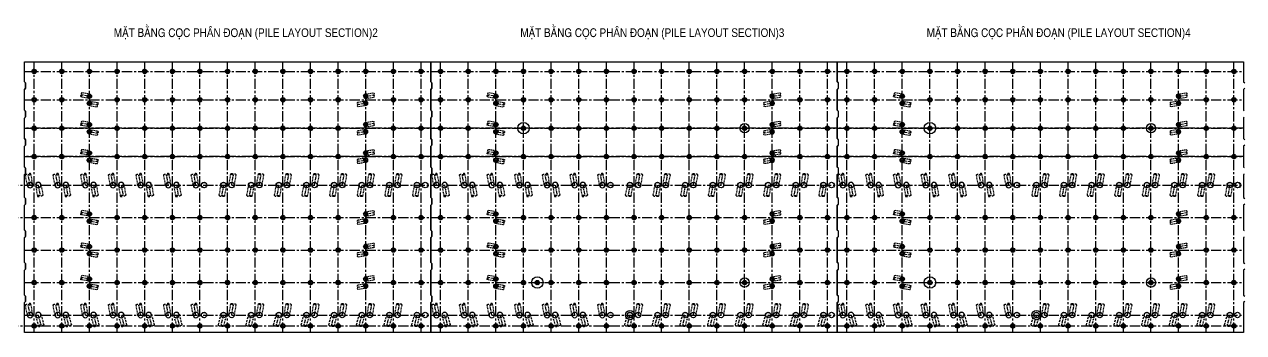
# Model space of a CAD drawing. Extents: x -687 to 941179, y -259 to 135874.
# Drawn here: x 786416 to 808916, y 130181 to 135874 of the extents above; entities that cross this region are included whole.
import ezdxf
from ezdxf.enums import TextEntityAlignment as Align

# ---------------------------------------------------------------- set-up
doc = ezdxf.new("R2010")
doc.units = 0
doc.header["$MEASUREMENT"] = 0
doc.linetypes.add('CENTER', pattern=[2, 1.25, -0.25, 0.25, -0.25])
doc.linetypes.add('HIDDEN', pattern=[0.375, 0.25, -0.125])
for name, color, linetype in [('Coc', 6, 'CONTINUOUS'), ('Hatch', 8, 'CONTINUOUS'), ('Khung', 1, 'CONTINUOUS'), ('Net vang', 2, 'CONTINUOUS'), ('Text', 4, 'CONTINUOUS'), ('Tim', 8, 'CENTER'), ('vien', 3, 'CONTINUOUS')]:
    doc.layers.add(name, color=color, linetype=linetype)
doc.styles.add('Hung', font='Vharialn.ttf')

# ---------------------------------------------------------------- blocks, each defined once
blk = doc.blocks.new('Coc thep D1000 xien')
at = {"layer": 'Coc', "color": 181, "linetype": 'HIDDEN', "ltscale": 150}
for p, q in [((-50, 9), (-85, -188)), ((50, -9), (15, -206))]:
    blk.add_line(p, q, dxfattribs=at)
at = {"layer": 'Coc'}
blk.add_circle((0, 0), 50.8, dxfattribs=at)
at = {"layer": 'Coc', "color": 7}
blk.add_circle((0, 0), 49.2, dxfattribs=at)
at = {"layer": 'Coc', "color": 181, "linetype": 'HIDDEN', "ltscale": 150}
blk.add_open_spline([(-85, -188), (-77, -195), (-62, -208), (-33, -197), (-10, -186), (29, -208), (-16, -216), (-28, -203), (-34, -197)], degree=3, knots=[0, 0, 0, 0, 27.628937, 55.257873, 82.88681, 109.579338, 136.271866, 163.900803, 163.900803, 163.900803, 163.900803], dxfattribs=at)
at = {"layer": 'Tim', "ltscale": 50}
blk.add_line((0, 0), (-35, -197), dxfattribs=at)
blk = doc.blocks.new('Coc ong D800')
at = {"layer": 'Hatch'}
h = blk.add_hatch(dxfattribs=at)
h.set_pattern_fill('ANSI31', color=256, scale=50, style=0)
h.set_pattern_definition([(45, (-821332.725, -122845.077), (-4.419417382, 4.419417382), [])])
h.paths.add_polyline_path([(-40, 0, 1), (40, 0, 1)])
h.paths.add_polyline_path([(25, 0, -1), (-25, 0, -1)], flags=16)
at = {"layer": 'Coc'}
blk.add_circle((0, 0), 40, dxfattribs=at)
at = {"layer": 'Net vang'}
blk.add_circle((0, 0), 25, dxfattribs=at)
blk = doc.blocks.new('Coc ong D800 xien')
at = {"layer": 'Coc', "color": 181, "linetype": 'HIDDEN', "ltscale": 100}
for p, q in [((-40, 0), (-40, -150)), ((40, 0), (40, -150))]:
    blk.add_line(p, q, dxfattribs=at)
blk.add_open_spline([(-40, -150), (-33, -154), (-20, -162), (1, -150), (17, -138), (51, -150), (18, -162), (6, -154), (0, -150)], degree=3, knots=[0, 0, 0, 0, 21.755068, 43.510137, 65.265205, 86.282944, 107.300682, 129.055751, 129.055751, 129.055751, 129.055751], dxfattribs=at)
at = {"layer": 'Tim', "linetype": 'HIDDEN', "ltscale": 150}
blk.add_line((0, 0), (0, -150), dxfattribs=at)
at = {"layer": 'Coc'}
blk.add_blockref('Coc ong D800', (0, 0), dxfattribs=at)

msp = doc.modelspace()

# ---------------------------------------------------------------- linework, layer by layer
at = {"layer": 'Coc'}
for centre in [(789732, 132905.7), (793812, 132905.7), (793812, 132905.7), (797232, 132905.7), (801312, 132905.7), (801312, 132905.7), (804732, 132905.7), (808802, 132905.7), (808812, 132905.7), (808812, 132905.7), (789732, 130505.7), (793812, 130505.7), (797232, 130505.7), (801312, 130505.7), (804732, 130505.7), (808802, 130505.7)]:
    msp.add_circle(centre, 50.8, dxfattribs=at)
at = {"layer": 'Coc', "color": 7}
for centre in [(789732, 132905.7), (797232, 132905.7), (804732, 132905.7), (789732, 130505.7), (797232, 130505.7), (804732, 130505.7)]:
    msp.add_circle(centre, 49.2, dxfattribs=at)
at = {"layer": 'Khung'}
for points in [[(786418, 135180.7), (793916, 135180.7), (793916, 134813.2), (793936, 134793.2), (793936, 134693.2), (793916, 134673.2), (793916, 134288.7), (793926, 134278.7), (793936, 134268.7), (793936, 134168.7), (793926, 134158.7), (793916, 134148.7), (793916, 133763.2), (793936, 133743.2), (793936, 133643.2), (793916, 133623.2), (793916, 133238.2), (793926, 133228.2), (793936, 133218.2), (793936, 133118.2), (793926, 133108.2), (793916, 133098.2), (793916, 132675.7), (793936, 132655.7), (793936, 132555.7), (793916, 132535.7), (793916, 132075.7), (793926, 132065.7), (793936, 132055.7), (793936, 131955.7), (793926, 131945.7), (793916, 131935.7), (793916, 131475.7), (793936, 131455.7), (793936, 131355.7), (793916, 131335.7), (793916, 131275.7), (793916, 131275.7), (793916, 131275.7), (793916, 131175.7), (793916, 131135.7), (793916, 131135.7), (793916, 130875.7), (793936, 130855.7), (793936, 130755.7), (793916, 130735.7), (793916, 130180.7), (786418, 130180.7), (786418, 130735.7), (786438, 130755.7), (786438, 130855.7), (786418, 130875.7), (786418, 131135.7), (786418, 131135.7), (786418, 131135.7), (786418, 131275.7), (786418, 131275.7), (786418, 131275.7), (786418, 131335.7), (786438, 131355.7), (786438, 131455.7), (786418, 131475.7), (786418, 131935.7), (786428, 131945.7), (786438, 131955.7), (786438, 132055.7), (786428, 132065.7), (786418, 132075.7), (786418, 132535.7), (786438, 132555.7), (786438, 132655.7), (786418, 132675.7), (786418, 133098.2), (786428, 133108.2), (786438, 133118.2), (786438, 133218.2), (786428, 133228.2), (786418, 133238.2), (786418, 133623.2), (786438, 133643.2), (786438, 133743.2), (786418, 133763.2), (786418, 134138.5), (786428, 134152.5), (786438, 134166.5), (786438, 134268.2), (786428, 134278.2), (786418, 134288.2), (786418, 134673.2), (786438, 134693.2), (786438, 134793.2), (786418, 134813.2), (786418, 135180.7)], [(793918, 135180.7), (801416, 135180.7), (801416, 134813.2), (801436, 134793.2), (801436, 134693.2), (801416, 134673.2), (801416, 134288.7), (801426, 134278.7), (801436, 134268.7), (801436, 134168.7), (801426, 134158.7), (801416, 134148.7), (801416, 133763.2), (801436, 133743.2), (801436, 133643.2), (801416, 133623.2), (801416, 133238.2), (801426, 133228.2), (801436, 133218.2), (801436, 133118.2), (801426, 133108.2), (801416, 133098.2), (801416, 132675.7), (801436, 132655.7), (801436, 132555.7), (801416, 132535.7), (801416, 132075.7), (801426, 132065.7), (801436, 132055.7), (801436, 131955.7), (801426, 131945.7), (801416, 131935.7), (801416, 131475.7), (801436, 131455.7), (801436, 131355.7), (801416, 131335.7), (801416, 131275.7), (801416, 131275.7), (801416, 131275.7), (801416, 131175.7), (801416, 131135.7), (801416, 131135.7), (801416, 130875.7), (801436, 130855.7), (801436, 130755.7), (801416, 130735.7), (801416, 130180.7), (793918, 130180.7), (793918, 130735.7), (793938, 130755.7), (793938, 130855.7), (793918, 130875.7), (793918, 131135.7), (793918, 131135.7), (793918, 131135.7), (793918, 131275.7), (793918, 131275.7), (793918, 131275.7), (793918, 131335.7), (793938, 131355.7), (793938, 131455.7), (793918, 131475.7), (793918, 131935.7), (793928, 131945.7), (793938, 131955.7), (793938, 132055.7), (793928, 132065.7), (793918, 132075.7), (793918, 132535.7), (793938, 132555.7), (793938, 132655.7), (793918, 132675.7), (793918, 133098.2), (793928, 133108.2), (793938, 133118.2), (793938, 133218.2), (793928, 133228.2), (793918, 133238.2), (793918, 133623.2), (793938, 133643.2), (793938, 133743.2), (793918, 133763.2), (793918, 134148.2), (793928, 134158.2), (793938, 134168.2), (793938, 134268.2), (793928, 134278.2), (793918, 134288.2), (793918, 134673.2), (793938, 134693.2), (793938, 134793.2), (793918, 134813.2), (793918, 135180.7)]]:
    msp.add_lwpolyline(points, close=True, dxfattribs=at)
for points in [[(808936, 130755.7), (808916, 130735.7), (808916, 130180.7), (801418, 130180.7), (801418, 130735.7), (801438, 130755.7), (801438, 130855.7), (801418, 130875.7), (801418, 131135.7), (801418, 131135.7), (801418, 131135.7), (801418, 131275.7), (801418, 131275.7), (801418, 131275.7), (801418, 131335.7), (801438, 131355.7), (801438, 131455.7), (801418, 131475.7), (801418, 131935.7), (801428, 131945.7), (801438, 131955.7), (801438, 132055.7), (801428, 132065.7), (801418, 132075.7), (801418, 132535.7), (801438, 132555.7), (801438, 132655.7), (801418, 132675.7), (801418, 133098.2), (801428, 133108.2), (801438, 133118.2), (801438, 133218.2), (801428, 133228.2), (801418, 133238.2), (801418, 133623.2), (801438, 133643.2), (801438, 133743.2), (801418, 133763.2), (801418, 134148.2), (801428, 134158.2), (801438, 134168.2), (801438, 134268.2), (801428, 134278.2), (801418, 134288.2), (801418, 134673.2), (801438, 134693.2), (801438, 134793.2), (801418, 134813.2), (801418, 135180.7), (801418, 135180.7), (808916, 135180.7), (808916, 134813.2), (808936, 134793.2)], [(786416, 134813.2), (786436, 134793.2), (786436, 134693.2), (786416, 134673.2)], [(808936, 134693.2), (808916, 134673.2), (808916, 134288.7), (808926, 134278.7)], [(786416, 134287.4), (786426, 134277.7), (786436, 134268.2), (786436, 134165.7), (786426, 134152.8), (786416, 134139.7)], [(808926, 134158.7), (808916, 134148.7), (808916, 133763.2), (808936, 133743.2)], [(786416, 133763.2), (786436, 133743.2), (786436, 133643.2), (786416, 133623.2)], [(808936, 133643.2), (808916, 133623.2), (808916, 133238.2), (808926, 133228.2)], [(786416, 133238.2), (786426, 133228.2), (786436, 133218.2), (786436, 133118.2), (786426, 133108.2), (786416, 133098.2)], [(808926, 133108.2), (808916, 133098.2), (808916, 132675.7), (808936, 132655.7)], [(786416, 132675.7), (786436, 132655.7), (786436, 132555.7), (786416, 132535.7)], [(808936, 132555.7), (808916, 132535.7), (808916, 132075.7), (808926, 132065.7)], [(786416, 132075.7), (786426, 132065.7), (786436, 132055.7), (786436, 131955.7), (786426, 131945.7), (786416, 131935.7)], [(808926, 131945.7), (808916, 131935.7), (808916, 131475.7), (808936, 131455.7)], [(786416, 131475.7), (786436, 131455.7), (786436, 131355.7), (786416, 131335.7)], [(808936, 131355.7), (808916, 131335.7), (808916, 131275.7), (808916, 131275.7), (808916, 131275.7), (808916, 131175.7), (808916, 131135.7), (808916, 131135.7), (808916, 130875.7), (808936, 130855.7)], [(786416, 130875.7), (786436, 130855.7), (786436, 130755.7), (786416, 130735.7)]]:
    msp.add_lwpolyline(points, dxfattribs=at)
at = {"layer": 'Tim', "ltscale": 150}
for p, q in [((786417, 135005.7), (793916, 135005.7)), ((786597, 130180.7), (786597, 135180.7)), ((787107, 130180.7), (787107, 135180.7)), ((787617, 130180.7), (787617, 135180.7)), ((788127, 130180.7), (788127, 135180.7)), ((788637, 130180.7), (788637, 135180.7)), ((789147, 130180.7), (789147, 135180.7)), ((789657, 130180.7), (789657, 135180.7)), ((790167, 130180.7), (790167, 135180.7)), ((790677, 130180.7), (790677, 135180.7)), ((791187, 130180.7), (791187, 135180.7)), ((791697, 130180.7), (791697, 135180.7)), ((792207, 130180.7), (792207, 135180.7)), ((792717, 130180.7), (792717, 135180.7)), ((793227, 130180.7), (793227, 135180.7)), ((793737, 130180.7), (793737, 135180.7)), ((793917, 135005.7), (801416, 135005.7)), ((794097, 130180.7), (794097, 135180.7)), ((794607, 130180.7), (794607, 135180.7)), ((795117, 130180.7), (795117, 135180.7)), ((795627, 130180.7), (795627, 135180.7)), ((796137, 130180.7), (796137, 135180.7)), ((796647, 130180.7), (796647, 135180.7)), ((797157, 130180.7), (797157, 135180.7)), ((797667, 130180.7), (797667, 135180.7)), ((798177, 130180.7), (798177, 135180.7)), ((798687, 130180.7), (798687, 135180.7)), ((799197, 130180.7), (799197, 135180.7)), ((799707, 130180.7), (799707, 135180.7)), ((800217, 130180.7), (800217, 135180.7)), ((800727, 130180.7), (800727, 135180.7)), ((801237, 130180.7), (801237, 135180.7)), ((801417, 135005.7), (808916, 135005.7)), ((801597, 130180.7), (801597, 135180.7)), ((802107, 130180.7), (802107, 135180.7)), ((802617, 130180.7), (802617, 135180.7)), ((803127, 130180.7), (803127, 135180.7)), ((803637, 130180.7), (803637, 135180.7)), ((804147, 130180.7), (804147, 135180.7)), ((804657, 130180.7), (804657, 135180.7)), ((805167, 130180.7), (805167, 135180.7)), ((805677, 130180.7), (805677, 135180.7)), ((806187, 130180.7), (806187, 135180.7)), ((806697, 130180.7), (806697, 135180.7)), ((807207, 130180.7), (807207, 135180.7)), ((807717, 130180.7), (807717, 135180.7)), ((808227, 130180.7), (808227, 135180.7)), ((808737, 130180.7), (808737, 135180.7)), ((786417, 134480.7), (793916, 134480.7)), ((793917, 134480.7), (801416, 134480.7)), ((801417, 134480.7), (808916, 134480.7)), ((786417, 133955.7), (793916, 133955.7)), ((793916, 133955.7), (786417, 133955.7)), ((793917, 133955.7), (801416, 133955.7)), ((801416, 133955.7), (793917, 133955.7)), ((808916, 133955.7), (801417, 133955.7)), ((801417, 133955.7), (808916, 133955.7)), ((786417, 133430.7), (793916, 133430.7)), ((793916, 133430.7), (786417, 133430.7)), ((793917, 133430.7), (801416, 133430.7)), ((801416, 133430.7), (793917, 133430.7)), ((808916, 133430.7), (801417, 133430.7)), ((801417, 133430.7), (808916, 133430.7)), ((778917, 132905.7), (786417, 132905.7)), ((786417, 132905.7), (793917, 132905.7)), ((793917, 132905.7), (801417, 132905.7)), ((801417, 132905.7), (808916, 132905.7)), ((801417, 132905.7), (808917, 132905.7)), ((778917, 132305.7), (786417, 132305.7)), ((786417, 132305.7), (793917, 132305.7)), ((793917, 132305.7), (801417, 132305.7)), ((801417, 132305.7), (808916, 132305.7)), ((786417, 131705.7), (793916, 131705.7)), ((793917, 131705.7), (801416, 131705.7)), ((801417, 131705.7), (808916, 131705.7)), ((786417, 131105.7), (793916, 131105.7)), ((793917, 131105.7), (801416, 131105.7)), ((801417, 131105.7), (808916, 131105.7)), ((786417, 130505.7), (793916, 130505.7)), ((793917, 130505.7), (801416, 130505.7)), ((801417, 130505.7), (808916, 130505.7)), ((778917, 130305.7), (786417, 130305.7)), ((786417, 130305.7), (793917, 130305.7)), ((793917, 130305.7), (801417, 130305.7)), ((801417, 130305.7), (808917, 130305.7))]:
    msp.add_line(p, q, dxfattribs=at)
at = {"layer": 'vien'}
for centre, radius in [((795628, 133955.7), 106.2), ((799708, 133955.7), 85.9), ((803128, 133955.7), 106.2), ((807208, 133955.7), 85.9), ((795883, 131105.7), 106.2), ((799708, 131105.7), 85.9), ((803128, 131105.7), 106.2), ((807208, 131105.7), 85.9), ((797592.5, 130505.7), 85.9), ((805092.5, 130505.7), 85.9)]:
    msp.add_circle(centre, radius, dxfattribs=at)

# ---------------------------------------------------------------- block references
at = {"layer": 'Coc'}
for name, p in [('Coc ong D800', (786597, 135005.7)), ('Coc ong D800', (787107, 135005.7)), ('Coc ong D800', (787617, 135005.7)), ('Coc ong D800', (788127, 135005.7)), ('Coc ong D800', (788637, 135005.7)), ('Coc ong D800', (789147, 135005.7)), ('Coc ong D800', (789657, 135005.7)), ('Coc ong D800', (790167, 135005.7)), ('Coc ong D800', (790677, 135005.7)), ('Coc ong D800', (791187, 135005.7)), ('Coc ong D800', (791697, 135005.7)), ('Coc ong D800', (792207, 135005.7)), ('Coc ong D800', (792717, 135005.7)), ('Coc ong D800', (793227, 135005.7)), ('Coc ong D800', (793737, 135005.7)), ('Coc ong D800', (794097, 135005.7)), ('Coc ong D800', (794607, 135005.7)), ('Coc ong D800', (795117, 135005.7)), ('Coc ong D800', (795627, 135005.7)), ('Coc ong D800', (796137, 135005.7)), ('Coc ong D800', (796647, 135005.7)), ('Coc ong D800', (797157, 135005.7)), ('Coc ong D800', (797667, 135005.7)), ('Coc ong D800', (798177, 135005.7)), ('Coc ong D800', (798687, 135005.7)), ('Coc ong D800', (799197, 135005.7)), ('Coc ong D800', (799707, 135005.7)), ('Coc ong D800', (800217, 135005.7)), ('Coc ong D800', (800727, 135005.7)), ('Coc ong D800', (801237, 135005.7)), ('Coc ong D800', (801597, 135005.7)), ('Coc ong D800', (802107, 135005.7)), ('Coc ong D800', (802617, 135005.7)), ('Coc ong D800', (803127, 135005.7)), ('Coc ong D800', (803637, 135005.7)), ('Coc ong D800', (804147, 135005.7)), ('Coc ong D800', (804657, 135005.7)), ('Coc ong D800', (805167, 135005.7)), ('Coc ong D800', (805677, 135005.7)), ('Coc ong D800', (806187, 135005.7)), ('Coc ong D800', (806697, 135005.7)), ('Coc ong D800', (807207, 135005.7)), ('Coc ong D800', (807717, 135005.7)), ('Coc ong D800', (808227, 135005.7)), ('Coc ong D800', (808737, 135005.7)), ('Coc ong D800', (786597, 134480.7)), ('Coc ong D800', (787107, 134480.7)), ('Coc ong D800', (788127, 134480.7)), ('Coc ong D800', (788637, 134480.7)), ('Coc ong D800', (789147, 134480.7)), ('Coc ong D800', (789657, 134480.7)), ('Coc ong D800', (790167, 134480.7)), ('Coc ong D800', (790677, 134480.7)), ('Coc ong D800', (791187, 134480.7)), ('Coc ong D800', (791697, 134480.7)), ('Coc ong D800', (792207, 134480.7)), ('Coc ong D800', (793227, 134480.7)), ('Coc ong D800', (793737, 134480.7)), ('Coc ong D800', (794097, 134480.7)), ('Coc ong D800', (794607, 134480.7)), ('Coc ong D800', (795627, 134480.7)), ('Coc ong D800', (796137, 134480.7)), ('Coc ong D800', (796647, 134480.7)), ('Coc ong D800', (797157, 134480.7)), ('Coc ong D800', (797667, 134480.7)), ('Coc ong D800', (798177, 134480.7)), ('Coc ong D800', (798687, 134480.7)), ('Coc ong D800', (799197, 134480.7)), ('Coc ong D800', (799707, 134480.7)), ('Coc ong D800', (800727, 134480.7)), ('Coc ong D800', (801237, 134480.7)), ('Coc ong D800', (801597, 134480.7)), ('Coc ong D800', (802107, 134480.7)), ('Coc ong D800', (803127, 134480.7)), ('Coc ong D800', (803637, 134480.7)), ('Coc ong D800', (804147, 134480.7)), ('Coc ong D800', (804657, 134480.7)), ('Coc ong D800', (805167, 134480.7)), ('Coc ong D800', (805677, 134480.7)), ('Coc ong D800', (806187, 134480.7)), ('Coc ong D800', (806697, 134480.7)), ('Coc ong D800', (807207, 134480.7)), ('Coc ong D800', (808227, 134480.7)), ('Coc ong D800', (808737, 134480.7)), ('Coc ong D800', (786597, 133955.7)), ('Coc ong D800', (787107, 133955.7)), ('Coc ong D800', (788127, 133955.7)), ('Coc ong D800', (788637, 133955.7)), ('Coc ong D800', (789147, 133955.7)), ('Coc ong D800', (789657, 133955.7)), ('Coc ong D800', (790167, 133955.7)), ('Coc ong D800', (790677, 133955.7)), ('Coc ong D800', (791187, 133955.7)), ('Coc ong D800', (791697, 133955.7)), ('Coc ong D800', (792207, 133955.7)), ('Coc ong D800', (793227, 133955.7)), ('Coc ong D800', (793737, 133955.7)), ('Coc ong D800', (794097, 133955.7)), ('Coc ong D800', (794607, 133955.7)), ('Coc ong D800', (795627, 133955.7)), ('Coc ong D800', (796137, 133955.7)), ('Coc ong D800', (796647, 133955.7)), ('Coc ong D800', (797157, 133955.7)), ('Coc ong D800', (797667, 133955.7)), ('Coc ong D800', (798177, 133955.7)), ('Coc ong D800', (798687, 133955.7)), ('Coc ong D800', (799197, 133955.7)), ('Coc ong D800', (799707, 133955.7)), ('Coc ong D800', (800727, 133955.7)), ('Coc ong D800', (801237, 133955.7)), ('Coc ong D800', (801597, 133955.7)), ('Coc ong D800', (802107, 133955.7)), ('Coc ong D800', (803127, 133955.7)), ('Coc ong D800', (803637, 133955.7)), ('Coc ong D800', (804147, 133955.7)), ('Coc ong D800', (804657, 133955.7)), ('Coc ong D800', (805167, 133955.7)), ('Coc ong D800', (805677, 133955.7)), ('Coc ong D800', (806187, 133955.7)), ('Coc ong D800', (806697, 133955.7)), ('Coc ong D800', (807207, 133955.7)), ('Coc ong D800', (808227, 133955.7)), ('Coc ong D800', (808737, 133955.7)), ('Coc ong D800', (786597, 133430.7)), ('Coc ong D800', (787107, 133430.7)), ('Coc ong D800', (788127, 133430.7)), ('Coc ong D800', (788637, 133430.7)), ('Coc ong D800', (789147, 133430.7)), ('Coc ong D800', (789657, 133430.7)), ('Coc ong D800', (790167, 133430.7)), ('Coc ong D800', (790677, 133430.7)), ('Coc ong D800', (791187, 133430.7)), ('Coc ong D800', (791697, 133430.7)), ('Coc ong D800', (792207, 133430.7)), ('Coc ong D800', (793227, 133430.7)), ('Coc ong D800', (793737, 133430.7)), ('Coc ong D800', (794097, 133430.7)), ('Coc ong D800', (794607, 133430.7)), ('Coc ong D800', (795627, 133430.7)), ('Coc ong D800', (796137, 133430.7)), ('Coc ong D800', (796647, 133430.7)), ('Coc ong D800', (797157, 133430.7)), ('Coc ong D800', (797667, 133430.7)), ('Coc ong D800', (798177, 133430.7)), ('Coc ong D800', (798687, 133430.7)), ('Coc ong D800', (799197, 133430.7)), ('Coc ong D800', (799707, 133430.7)), ('Coc ong D800', (800727, 133430.7)), ('Coc ong D800', (801237, 133430.7)), ('Coc ong D800', (801597, 133430.7)), ('Coc ong D800', (802107, 133430.7)), ('Coc ong D800', (803127, 133430.7)), ('Coc ong D800', (803637, 133430.7)), ('Coc ong D800', (804147, 133430.7)), ('Coc ong D800', (804657, 133430.7)), ('Coc ong D800', (805167, 133430.7)), ('Coc ong D800', (805677, 133430.7)), ('Coc ong D800', (806187, 133430.7)), ('Coc ong D800', (806697, 133430.7)), ('Coc ong D800', (807207, 133430.7)), ('Coc ong D800', (808227, 133430.7)), ('Coc ong D800', (808737, 133430.7)), ('Coc thep D1000 xien', (790091.5, 132905.7)), ('Coc thep D1000 xien', (790601.5, 132905.7)), ('Coc thep D1000 xien', (791111.5, 132905.7)), ('Coc thep D1000 xien', (791621.5, 132905.7)), ('Coc thep D1000 xien', (792131.5, 132905.7)), ('Coc thep D1000 xien', (792641.5, 132905.7)), ('Coc thep D1000 xien', (793151.5, 132905.7)), ('Coc thep D1000 xien', (793661.5, 132905.7)), ('Coc thep D1000 xien', (797591.5, 132905.7)), ('Coc thep D1000 xien', (798101.5, 132905.7)), ('Coc thep D1000 xien', (798611.5, 132905.7)), ('Coc thep D1000 xien', (799121.5, 132905.7)), ('Coc thep D1000 xien', (799631.5, 132905.7)), ('Coc thep D1000 xien', (800141.5, 132905.7)), ('Coc thep D1000 xien', (800651.5, 132905.7)), ('Coc thep D1000 xien', (801161.5, 132905.7)), ('Coc thep D1000 xien', (805091.5, 132905.7)), ('Coc thep D1000 xien', (805601.5, 132905.7)), ('Coc thep D1000 xien', (806111.5, 132905.7)), ('Coc thep D1000 xien', (806621.5, 132905.7)), ('Coc thep D1000 xien', (807131.5, 132905.7)), ('Coc thep D1000 xien', (807641.5, 132905.7)), ('Coc thep D1000 xien', (808151.5, 132905.7)), ('Coc thep D1000 xien', (808661.5, 132905.7)), ('Coc ong D800', (786597, 132305.7)), ('Coc ong D800', (787107, 132305.7)), ('Coc ong D800', (788127, 132305.7)), ('Coc ong D800', (788637, 132305.7)), ('Coc ong D800', (789147, 132305.7)), ('Coc ong D800', (789657, 132305.7)), ('Coc ong D800', (790167, 132305.7)), ('Coc ong D800', (790677, 132305.7)), ('Coc ong D800', (791187, 132305.7)), ('Coc ong D800', (791697, 132305.7)), ('Coc ong D800', (792207, 132305.7)), ('Coc ong D800', (793227, 132305.7)), ('Coc ong D800', (793737, 132305.7)), ('Coc ong D800', (794097, 132305.7)), ('Coc ong D800', (794607, 132305.7)), ('Coc ong D800', (795627, 132305.7)), ('Coc ong D800', (796137, 132305.7)), ('Coc ong D800', (796647, 132305.7)), ('Coc ong D800', (797157, 132305.7)), ('Coc ong D800', (797667, 132305.7)), ('Coc ong D800', (798177, 132305.7)), ('Coc ong D800', (798687, 132305.7)), ('Coc ong D800', (799197, 132305.7)), ('Coc ong D800', (799707, 132305.7)), ('Coc ong D800', (800727, 132305.7)), ('Coc ong D800', (801237, 132305.7)), ('Coc ong D800', (801597, 132305.7)), ('Coc ong D800', (802107, 132305.7)), ('Coc ong D800', (803127, 132305.7)), ('Coc ong D800', (803637, 132305.7)), ('Coc ong D800', (804147, 132305.7)), ('Coc ong D800', (804657, 132305.7)), ('Coc ong D800', (805167, 132305.7)), ('Coc ong D800', (805677, 132305.7)), ('Coc ong D800', (806187, 132305.7)), ('Coc ong D800', (806697, 132305.7)), ('Coc ong D800', (807207, 132305.7)), ('Coc ong D800', (808227, 132305.7)), ('Coc ong D800', (808737, 132305.7)), ('Coc ong D800', (786597, 131705.7)), ('Coc ong D800', (787107, 131705.7)), ('Coc ong D800', (788127, 131705.7)), ('Coc ong D800', (788637, 131705.7)), ('Coc ong D800', (789147, 131705.7)), ('Coc ong D800', (789657, 131705.7)), ('Coc ong D800', (790167, 131705.7)), ('Coc ong D800', (790677, 131705.7)), ('Coc ong D800', (791187, 131705.7)), ('Coc ong D800', (791697, 131705.7)), ('Coc ong D800', (792207, 131705.7)), ('Coc ong D800', (793227, 131705.7)), ('Coc ong D800', (793737, 131705.7)), ('Coc ong D800', (794097, 131705.7)), ('Coc ong D800', (794607, 131705.7)), ('Coc ong D800', (795627, 131705.7)), ('Coc ong D800', (796137, 131705.7)), ('Coc ong D800', (796647, 131705.7)), ('Coc ong D800', (797157, 131705.7)), ('Coc ong D800', (797667, 131705.7)), ('Coc ong D800', (798177, 131705.7)), ('Coc ong D800', (798687, 131705.7)), ('Coc ong D800', (799197, 131705.7)), ('Coc ong D800', (799707, 131705.7)), ('Coc ong D800', (800727, 131705.7)), ('Coc ong D800', (801237, 131705.7)), ('Coc ong D800', (801597, 131705.7)), ('Coc ong D800', (802107, 131705.7)), ('Coc ong D800', (803127, 131705.7)), ('Coc ong D800', (803637, 131705.7)), ('Coc ong D800', (804147, 131705.7)), ('Coc ong D800', (804657, 131705.7)), ('Coc ong D800', (805167, 131705.7)), ('Coc ong D800', (805677, 131705.7)), ('Coc ong D800', (806187, 131705.7)), ('Coc ong D800', (806697, 131705.7)), ('Coc ong D800', (807207, 131705.7)), ('Coc ong D800', (808227, 131705.7)), ('Coc ong D800', (808737, 131705.7)), ('Coc ong D800', (786597, 131105.7)), ('Coc ong D800', (787107, 131105.7)), ('Coc ong D800', (788127, 131105.7)), ('Coc ong D800', (788637, 131105.7)), ('Coc ong D800', (789147, 131105.7)), ('Coc ong D800', (789657, 131105.7)), ('Coc ong D800', (790167, 131105.7)), ('Coc ong D800', (790677, 131105.7)), ('Coc ong D800', (791187, 131105.7)), ('Coc ong D800', (791697, 131105.7)), ('Coc ong D800', (792207, 131105.7)), ('Coc ong D800', (793227, 131105.7)), ('Coc ong D800', (793737, 131105.7)), ('Coc ong D800', (794097, 131105.7)), ('Coc ong D800', (794607, 131105.7)), ('Coc ong D800', (795627, 131105.7)), ('Coc ong D800', (795882, 131105.7)), ('Coc ong D800', (796137, 131105.7)), ('Coc ong D800', (796647, 131105.7)), ('Coc ong D800', (797157, 131105.7)), ('Coc ong D800', (797667, 131105.7)), ('Coc ong D800', (798177, 131105.7)), ('Coc ong D800', (798687, 131105.7)), ('Coc ong D800', (799197, 131105.7)), ('Coc ong D800', (799707, 131105.7)), ('Coc ong D800', (800727, 131105.7)), ('Coc ong D800', (801237, 131105.7)), ('Coc ong D800', (801597, 131105.7)), ('Coc ong D800', (802107, 131105.7)), ('Coc ong D800', (803127, 131105.7)), ('Coc ong D800', (803637, 131105.7)), ('Coc ong D800', (804147, 131105.7)), ('Coc ong D800', (804657, 131105.7)), ('Coc ong D800', (805167, 131105.7)), ('Coc ong D800', (805677, 131105.7)), ('Coc ong D800', (806187, 131105.7)), ('Coc ong D800', (806697, 131105.7)), ('Coc ong D800', (807207, 131105.7)), ('Coc ong D800', (808227, 131105.7)), ('Coc ong D800', (808737, 131105.7)), ('Coc ong D800', (786597, 130305.7)), ('Coc ong D800', (787107, 130305.7)), ('Coc ong D800', (787617, 130305.7)), ('Coc ong D800', (788127, 130305.7)), ('Coc ong D800', (788637, 130305.7)), ('Coc ong D800', (789147, 130305.7)), ('Coc ong D800', (789657, 130305.7)), ('Coc ong D800', (790167, 130305.7)), ('Coc ong D800', (790677, 130305.7)), ('Coc ong D800', (791187, 130305.7)), ('Coc ong D800', (791697, 130305.7)), ('Coc ong D800', (792207, 130305.7)), ('Coc ong D800', (792717, 130305.7)), ('Coc ong D800', (793227, 130305.7)), ('Coc ong D800', (793737, 130305.7)), ('Coc ong D800', (794097, 130305.7)), ('Coc ong D800', (794607, 130305.7)), ('Coc ong D800', (795117, 130305.7)), ('Coc ong D800', (795627, 130305.7)), ('Coc ong D800', (796137, 130305.7)), ('Coc ong D800', (796647, 130305.7)), ('Coc ong D800', (797157, 130305.7)), ('Coc ong D800', (797667, 130305.7)), ('Coc ong D800', (798177, 130305.7)), ('Coc ong D800', (798687, 130305.7)), ('Coc ong D800', (799197, 130305.7)), ('Coc ong D800', (799707, 130305.7)), ('Coc ong D800', (800217, 130305.7)), ('Coc ong D800', (800727, 130305.7)), ('Coc ong D800', (801237, 130305.7)), ('Coc ong D800', (801597, 130305.7)), ('Coc ong D800', (802107, 130305.7)), ('Coc ong D800', (802617, 130305.7)), ('Coc ong D800', (803127, 130305.7)), ('Coc ong D800', (803637, 130305.7)), ('Coc ong D800', (804147, 130305.7)), ('Coc ong D800', (804657, 130305.7)), ('Coc ong D800', (805167, 130305.7)), ('Coc ong D800', (805677, 130305.7)), ('Coc ong D800', (806187, 130305.7)), ('Coc ong D800', (806697, 130305.7)), ('Coc ong D800', (807207, 130305.7)), ('Coc ong D800', (807717, 130305.7)), ('Coc ong D800', (808227, 130305.7)), ('Coc ong D800', (808737, 130305.7))]:
    msp.add_blockref(name, p, dxfattribs=at)
for name, p, rotation in [('Coc ong D800 xien', (787617, 134545.7), 260.0000000009933), ('Coc ong D800 xien', (795117, 134545.7), 260.0000000009933), ('Coc ong D800 xien', (802617, 134545.7), 260.0000000009933), ('Coc ong D800 xien', (787617, 134415.7), 80.00000000099335), ('Coc ong D800 xien', (795117, 134415.7), 80.00000000099335), ('Coc ong D800 xien', (802617, 134415.7), 80.00000000099335), ('Coc ong D800 xien', (787617, 134020.7), 260.0000000009933), ('Coc ong D800 xien', (787617, 133890.7), 80.00000000099335), ('Coc ong D800 xien', (795117, 134020.7), 260.0000000009933), ('Coc ong D800 xien', (795117, 133890.7), 80.00000000099335), ('Coc ong D800 xien', (802617, 134020.7), 260.0000000009933), ('Coc ong D800 xien', (802617, 133890.7), 80.00000000099335), ('Coc ong D800 xien', (787617, 133495.7), 260.0000000009933), ('Coc ong D800 xien', (795117, 133495.7), 260.0000000009933), ('Coc ong D800 xien', (802617, 133495.7), 260.0000000009933), ('Coc ong D800 xien', (787617, 133365.7), 80.00000000099335), ('Coc ong D800 xien', (795117, 133365.7), 80.00000000099335), ('Coc ong D800 xien', (802617, 133365.7), 80.00000000099335), ('Coc thep D1000 xien', (790242, 132905.7), 180), ('Coc thep D1000 xien', (790752, 132905.7), 180), ('Coc thep D1000 xien', (791262, 132905.7), 180), ('Coc thep D1000 xien', (791772, 132905.7), 180), ('Coc thep D1000 xien', (792282, 132905.7), 180), ('Coc thep D1000 xien', (792792, 132905.7), 180), ('Coc thep D1000 xien', (793302, 132905.7), 180), ('Coc thep D1000 xien', (797742, 132905.7), 180), ('Coc thep D1000 xien', (798252, 132905.7), 180), ('Coc thep D1000 xien', (798762, 132905.7), 180), ('Coc thep D1000 xien', (799272, 132905.7), 180), ('Coc thep D1000 xien', (799782, 132905.7), 180), ('Coc thep D1000 xien', (800292, 132905.7), 180), ('Coc thep D1000 xien', (800802, 132905.7), 180), ('Coc thep D1000 xien', (805242, 132905.7), 180), ('Coc thep D1000 xien', (805752, 132905.7), 180), ('Coc thep D1000 xien', (806262, 132905.7), 180), ('Coc thep D1000 xien', (806772, 132905.7), 180), ('Coc thep D1000 xien', (807282, 132905.7), 180), ('Coc thep D1000 xien', (807792, 132905.7), 180), ('Coc thep D1000 xien', (808302, 132905.7), 180), ('Coc ong D800 xien', (787617, 132370.7), 260.0000000009933), ('Coc ong D800 xien', (795117, 132370.7), 260.0000000009933), ('Coc ong D800 xien', (802617, 132370.7), 260.0000000009933), ('Coc ong D800 xien', (787617, 132240.7), 80.00000000099335), ('Coc ong D800 xien', (795117, 132240.7), 80.00000000099335), ('Coc ong D800 xien', (802617, 132240.7), 80.00000000099335), ('Coc ong D800 xien', (787617, 131770.7), 260.0000000009933), ('Coc ong D800 xien', (787617, 131640.7), 80.00000000099335), ('Coc ong D800 xien', (795117, 131770.7), 260.0000000009933), ('Coc ong D800 xien', (795117, 131640.7), 80.00000000099335), ('Coc ong D800 xien', (802617, 131770.7), 260.0000000009933), ('Coc ong D800 xien', (802617, 131640.7), 80.00000000099335), ('Coc ong D800 xien', (787617, 131170.7), 260.0000000009933), ('Coc ong D800 xien', (795117, 131170.7), 260.0000000009933), ('Coc ong D800 xien', (802617, 131170.7), 260.0000000009933), ('Coc ong D800 xien', (787617, 131040.7), 80.00000000099335), ('Coc ong D800 xien', (795117, 131040.7), 80.00000000099335), ('Coc ong D800 xien', (802617, 131040.7), 80.00000000099335), ('Coc thep D1000 xien', (790091.5, 130505.7), 355.000000000131), ('Coc thep D1000 xien', (790242, 130505.7), 180), ('Coc thep D1000 xien', (790601.5, 130505.7), 355.000000000131), ('Coc thep D1000 xien', (790752, 130505.7), 180), ('Coc thep D1000 xien', (791111.5, 130505.7), 355.000000000131), ('Coc thep D1000 xien', (791262, 130505.7), 180), ('Coc thep D1000 xien', (791621.5, 130505.7), 355.000000000131), ('Coc thep D1000 xien', (791772, 130505.7), 180), ('Coc thep D1000 xien', (792131.5, 130505.7), 355.000000000131), ('Coc thep D1000 xien', (792282, 130505.7), 180), ('Coc thep D1000 xien', (792641.5, 130505.7), 355.000000000131), ('Coc thep D1000 xien', (792792, 130505.7), 180), ('Coc thep D1000 xien', (793151.5, 130505.7), 355.000000000131), ('Coc thep D1000 xien', (793302, 130505.7), 180), ('Coc thep D1000 xien', (793661.5, 130505.7), 355.000000000131), ('Coc thep D1000 xien', (797591.5, 130505.7), 355.000000000131), ('Coc thep D1000 xien', (797742, 130505.7), 180), ('Coc thep D1000 xien', (798101.5, 130505.7), 355.000000000131), ('Coc thep D1000 xien', (798252, 130505.7), 180), ('Coc thep D1000 xien', (798611.5, 130505.7), 355.000000000131), ('Coc thep D1000 xien', (798762, 130505.7), 180), ('Coc thep D1000 xien', (799121.5, 130505.7), 355.000000000131), ('Coc thep D1000 xien', (799272, 130505.7), 180), ('Coc thep D1000 xien', (799631.5, 130505.7), 355.000000000131), ('Coc thep D1000 xien', (799782, 130505.7), 180), ('Coc thep D1000 xien', (800141.5, 130505.7), 355.000000000131), ('Coc thep D1000 xien', (800292, 130505.7), 180), ('Coc thep D1000 xien', (800651.5, 130505.7), 355.000000000131), ('Coc thep D1000 xien', (800802, 130505.7), 180), ('Coc thep D1000 xien', (801161.5, 130505.7), 355.000000000131), ('Coc thep D1000 xien', (805091.5, 130505.7), 355.000000000131), ('Coc thep D1000 xien', (805242, 130505.7), 180), ('Coc thep D1000 xien', (805601.5, 130505.7), 355.000000000131), ('Coc thep D1000 xien', (805752, 130505.7), 180), ('Coc thep D1000 xien', (806111.5, 130505.7), 355.000000000131), ('Coc thep D1000 xien', (806262, 130505.7), 180), ('Coc thep D1000 xien', (806621.5, 130505.7), 355.000000000131), ('Coc thep D1000 xien', (806772, 130505.7), 180), ('Coc thep D1000 xien', (807131.5, 130505.7), 355.000000000131), ('Coc thep D1000 xien', (807282, 130505.7), 180), ('Coc thep D1000 xien', (807641.5, 130505.7), 355.000000000131), ('Coc thep D1000 xien', (807792, 130505.7), 180), ('Coc thep D1000 xien', (808151.5, 130505.7), 355.000000000131), ('Coc thep D1000 xien', (808302, 130505.7), 180), ('Coc thep D1000 xien', (808661.5, 130505.7), 355.000000000131)]:
    msp.add_blockref(name, p, dxfattribs=dict(at, rotation=rotation))
at = {"layer": 'Coc', "xscale": -1}
for name, p, rotation in [('Coc ong D800 xien', (792717, 134545.7), 99.9999999990066), ('Coc ong D800 xien', (800217, 134545.7), 99.9999999990066), ('Coc ong D800 xien', (807717, 134545.7), 99.9999999990066), ('Coc ong D800 xien', (792717, 134415.7), 279.9999999990067), ('Coc ong D800 xien', (800217, 134415.7), 279.9999999990067), ('Coc ong D800 xien', (807717, 134415.7), 279.9999999990067), ('Coc ong D800 xien', (792717, 133890.7), 279.9999999990067), ('Coc ong D800 xien', (792717, 134020.7), 99.9999999990066), ('Coc ong D800 xien', (800217, 133890.7), 279.9999999990067), ('Coc ong D800 xien', (800217, 134020.7), 99.9999999990066), ('Coc ong D800 xien', (807717, 133890.7), 279.9999999990067), ('Coc ong D800 xien', (807717, 134020.7), 99.9999999990066), ('Coc ong D800 xien', (792717, 133495.7), 99.9999999990066), ('Coc ong D800 xien', (800217, 133495.7), 99.9999999990066), ('Coc ong D800 xien', (807717, 133495.7), 99.9999999990066), ('Coc ong D800 xien', (792717, 133365.7), 279.9999999990067), ('Coc ong D800 xien', (800217, 133365.7), 279.9999999990067), ('Coc ong D800 xien', (807717, 133365.7), 279.9999999990067), ('Coc thep D1000 xien', (786522, 132905.7), 180), ('Coc thep D1000 xien', (787032, 132905.7), 180), ('Coc thep D1000 xien', (787542, 132905.7), 180), ('Coc thep D1000 xien', (788052, 132905.7), 180), ('Coc thep D1000 xien', (788562, 132905.7), 180), ('Coc thep D1000 xien', (789072, 132905.7), 180), ('Coc thep D1000 xien', (789582, 132905.7), 180), ('Coc thep D1000 xien', (794022, 132905.7), 180), ('Coc thep D1000 xien', (794532, 132905.7), 180), ('Coc thep D1000 xien', (795042, 132905.7), 180), ('Coc thep D1000 xien', (795552, 132905.7), 180), ('Coc thep D1000 xien', (796062, 132905.7), 180), ('Coc thep D1000 xien', (796572, 132905.7), 180), ('Coc thep D1000 xien', (797082, 132905.7), 180), ('Coc thep D1000 xien', (801522, 132905.7), 180), ('Coc thep D1000 xien', (802032, 132905.7), 180), ('Coc thep D1000 xien', (802542, 132905.7), 180), ('Coc thep D1000 xien', (803052, 132905.7), 180), ('Coc thep D1000 xien', (803562, 132905.7), 180), ('Coc thep D1000 xien', (804072, 132905.7), 180), ('Coc thep D1000 xien', (804582, 132905.7), 180), ('Coc ong D800 xien', (792717, 132370.7), 99.9999999990066), ('Coc ong D800 xien', (800217, 132370.7), 99.9999999990066), ('Coc ong D800 xien', (807717, 132370.7), 99.9999999990066), ('Coc ong D800 xien', (792717, 132240.7), 279.9999999990067), ('Coc ong D800 xien', (800217, 132240.7), 279.9999999990067), ('Coc ong D800 xien', (807717, 132240.7), 279.9999999990067), ('Coc ong D800 xien', (792717, 131640.7), 279.9999999990067), ('Coc ong D800 xien', (792717, 131770.7), 99.9999999990066), ('Coc ong D800 xien', (800217, 131640.7), 279.9999999990067), ('Coc ong D800 xien', (800217, 131770.7), 99.9999999990066), ('Coc ong D800 xien', (807717, 131640.7), 279.9999999990067), ('Coc ong D800 xien', (807717, 131770.7), 99.9999999990066), ('Coc ong D800 xien', (792717, 131170.7), 99.9999999990066), ('Coc ong D800 xien', (800217, 131170.7), 99.9999999990066), ('Coc ong D800 xien', (807717, 131170.7), 99.9999999990066), ('Coc ong D800 xien', (792717, 131040.7), 279.9999999990067), ('Coc ong D800 xien', (800217, 131040.7), 279.9999999990067), ('Coc ong D800 xien', (807717, 131040.7), 279.9999999990067), ('Coc thep D1000 xien', (786522, 130505.7), 180), ('Coc thep D1000 xien', (786672, 130505.7), 4.999999999869046), ('Coc thep D1000 xien', (787032, 130505.7), 180), ('Coc thep D1000 xien', (787182, 130505.7), 4.999999999869046), ('Coc thep D1000 xien', (787542, 130505.7), 180), ('Coc thep D1000 xien', (787692, 130505.7), 4.999999999869046), ('Coc thep D1000 xien', (788052, 130505.7), 180), ('Coc thep D1000 xien', (788202, 130505.7), 4.999999999869046), ('Coc thep D1000 xien', (788562, 130505.7), 180), ('Coc thep D1000 xien', (788712, 130505.7), 4.999999999869046), ('Coc thep D1000 xien', (789072, 130505.7), 180), ('Coc thep D1000 xien', (789222, 130505.7), 4.999999999869046), ('Coc thep D1000 xien', (789582, 130505.7), 180), ('Coc thep D1000 xien', (794022, 130505.7), 180), ('Coc thep D1000 xien', (794172, 130505.7), 4.999999999869046), ('Coc thep D1000 xien', (794532, 130505.7), 180), ('Coc thep D1000 xien', (794682, 130505.7), 4.999999999869046), ('Coc thep D1000 xien', (795042, 130505.7), 180), ('Coc thep D1000 xien', (795192, 130505.7), 4.999999999869046), ('Coc thep D1000 xien', (795552, 130505.7), 180), ('Coc thep D1000 xien', (795702, 130505.7), 4.999999999869046), ('Coc thep D1000 xien', (796062, 130505.7), 180), ('Coc thep D1000 xien', (796212, 130505.7), 4.999999999869046), ('Coc thep D1000 xien', (796572, 130505.7), 180), ('Coc thep D1000 xien', (796722, 130505.7), 4.999999999869046), ('Coc thep D1000 xien', (797082, 130505.7), 180), ('Coc thep D1000 xien', (801522, 130505.7), 180), ('Coc thep D1000 xien', (801672, 130505.7), 4.999999999869046), ('Coc thep D1000 xien', (802032, 130505.7), 180), ('Coc thep D1000 xien', (802182, 130505.7), 4.999999999869046), ('Coc thep D1000 xien', (802542, 130505.7), 180), ('Coc thep D1000 xien', (802692, 130505.7), 4.999999999869046), ('Coc thep D1000 xien', (803052, 130505.7), 180), ('Coc thep D1000 xien', (803202, 130505.7), 4.999999999869046), ('Coc thep D1000 xien', (803562, 130505.7), 180), ('Coc thep D1000 xien', (803712, 130505.7), 4.999999999869046), ('Coc thep D1000 xien', (804072, 130505.7), 180), ('Coc thep D1000 xien', (804222, 130505.7), 4.999999999869046), ('Coc thep D1000 xien', (804582, 130505.7), 180)]:
    msp.add_blockref(name, p, dxfattribs=dict(at, rotation=rotation))
for p in [(786672, 132905.7), (787182, 132905.7), (787692, 132905.7), (788202, 132905.7), (788712, 132905.7), (789222, 132905.7), (794172, 132905.7), (794682, 132905.7), (795192, 132905.7), (795702, 132905.7), (796212, 132905.7), (796722, 132905.7), (801672, 132905.7), (802182, 132905.7), (802692, 132905.7), (803202, 132905.7), (803712, 132905.7), (804222, 132905.7)]:
    msp.add_blockref('Coc thep D1000 xien', p, dxfattribs=at)

# ---------------------------------------------------------------- texts
at = {"layer": 'Text', "style": 'Hung'}
for s, p in [('MÆt b»ng cäc ph©n ®o¹n (Pile layout section)2', (790502.9, 135640.4)), ('MÆt b»ng cäc ph©n ®o¹n (Pile layout section)3', (798004.9, 135640.4)), ('MÆt b»ng cäc ph©n ®o¹n (Pile layout section)4', (805502.9, 135640.4))]:
    msp.add_text(s, height=160, dxfattribs=at).set_placement(p, align=Align.CENTER)

doc.saveas('drawing.dxf')
